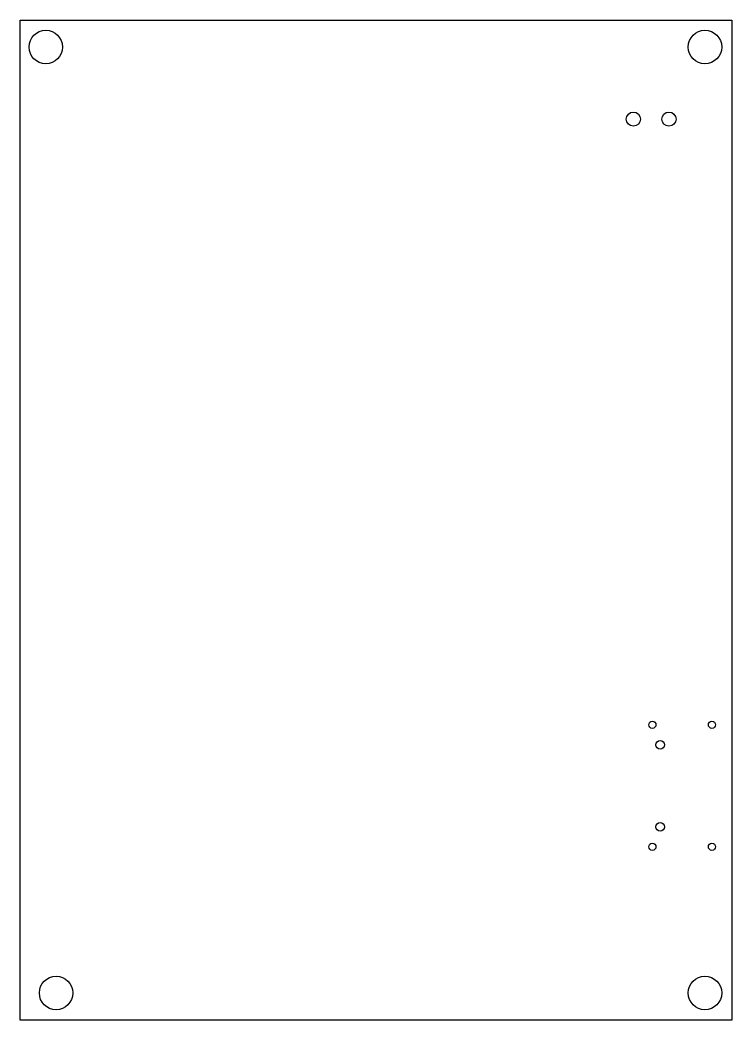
# Model space of a CAD drawing. Extents: x 0 to 50.2, y -70.5 to 0.
import ezdxf

# ---------------------------------------------------------------- set-up
doc = ezdxf.new("R2010")
doc.units = 0
doc.layers.add('BLACK', color=7, linetype='CONTINUOUS')
doc.layers.add('WHITE', color=7, linetype='CONTINUOUS')

msp = doc.modelspace()

# ---------------------------------------------------------------- linework, layer by layer
at = {"layer": 'BLACK'}
for centre, radius in [((43.22, -6.985), 0.5), ((45.72, -6.985), 0.5), ((44.5555, -49.675), 0.254), ((48.7555, -49.675), 0.254), ((45.1055, -51.085), 0.299999), ((45.1055, -56.865), 0.299999), ((44.5555, -58.275), 0.254), ((48.7555, -58.275), 0.254)]:
    msp.add_circle(centre, radius, dxfattribs=at)
at = {"layer": 'WHITE', "linetype": 'CONTINUOUS'}
for p, q in [((0, 0), (50.165, 0)), ((0, -70.485), (0, 0)), ((50.165, 0), (50.165, -70.485)), ((50.165, -70.485), (0, -70.485))]:
    msp.add_line(p, q, dxfattribs=at)
at = {"layer": 'WHITE'}
for centre in [(1.813026, -1.905), (48.26, -1.905), (2.54, -68.58), (48.26, -68.58)]:
    msp.add_circle(centre, 1.178026, dxfattribs=at)

doc.saveas('drawing.dxf')
